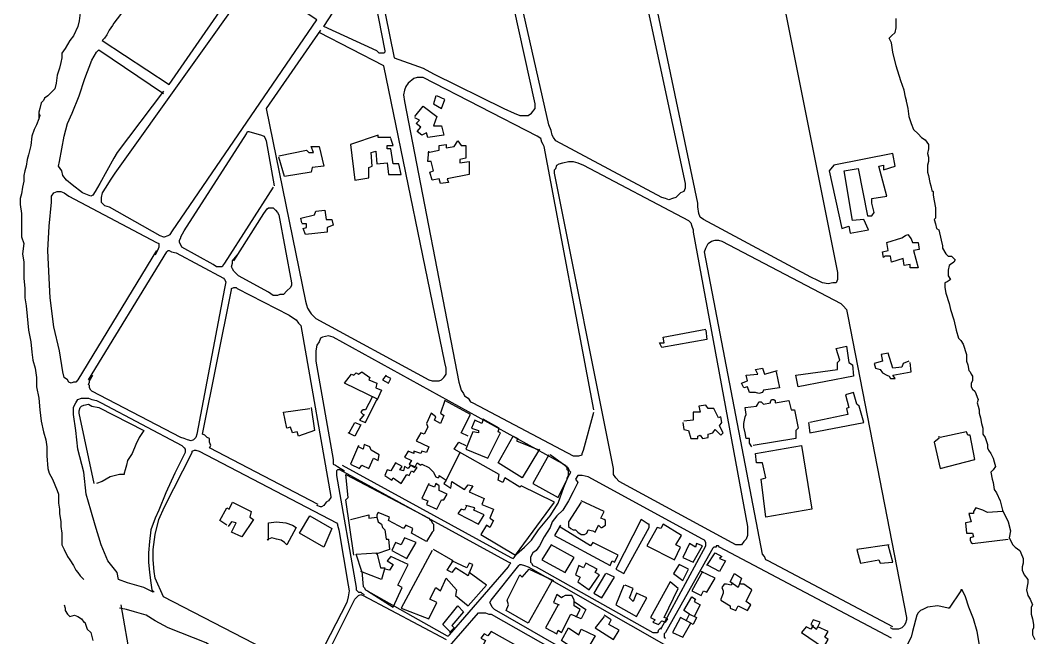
# Model space of a CAD drawing. Header units: metres. Extents: x 633203 to 636749, y 814888 to 818163.
# Drawn here: x 635604 to 636483, y 816904 to 817440 of the extents above; entities that cross this region are included whole.
import ezdxf

# ---------------------------------------------------------------- set-up
doc = ezdxf.new("R2010")
doc.units = ezdxf.units.M

msp = doc.modelspace()

# ---------------------------------------------------------------- linework, layer by layer
at = {"layer": '29', "color": 4}
for points in [[(635964, 817374), (635962, 817367), (635969, 817363), (635972, 817371), (635965, 817374)], [(635946, 817356), (635953, 817365), (635965, 817356), (635962, 817348), (635969, 817348), (635971, 817340), (635957, 817338), (635956, 817342), (635952, 817340), (635948, 817343), (635951, 817347), (635947, 817350), (635950, 817353), (635946, 817355)], [(635957, 817325), (635967, 817327), (635967, 817331), (635973, 817332), (635973, 817329), (635980, 817330), (635983, 817335), (635986, 817331), (635990, 817331), (635990, 817320), (635985, 817319), (635985, 817316), (635993, 817317), (635993, 817306), (635974, 817302), (635975, 817299), (635968, 817298), (635967, 817302), (635961, 817301), (635959, 817308), (635962, 817309), (635960, 817317), (635957, 817317), (635958, 817326)], [(635848, 817264), (635847, 817268), (635859, 817271), (635860, 817274), (635868, 817275), (635869, 817267), (635874, 817267), (635875, 817262), (635870, 817260), (635870, 817256), (635851, 817254), (635849, 817259), (635852, 817260), (635852, 817263), (635848, 817263)], [(636198, 817171), (636199, 817163), (636160, 817156), (636158, 817160), (636162, 817160), (636161, 817165), (636198, 817172)], [(636259, 817135), (636262, 817121), (636248, 817119), (636247, 817117), (636244, 817116), (636241, 817117), (636236, 817117), (636234, 817122), (636231, 817121), (636229, 817125), (636234, 817127), (636233, 817132), (636243, 817133), (636241, 817137), (636247, 817138), (636249, 817133), (636260, 817136)], [(636238, 817070), (636236, 817073), (636236, 817077), (636233, 817077), (636232, 817082), (636231, 817087), (636231, 817090), (636232, 817096), (636233, 817098), (636232, 817104), (636242, 817105), (636243, 817107), (636244, 817109), (636246, 817109), (636248, 817107), (636254, 817108), (636254, 817109), (636255, 817111), (636257, 817111), (636258, 817110), (636258, 817108), (636270, 817110), (636272, 817102), (636275, 817102), (636278, 817086), (636276, 817084), (636276, 817077), (636239, 817071)], [(636287, 817091), (636288, 817082), (636335, 817091), (636331, 817105), (636329, 817107), (636326, 817117), (636319, 817115), (636322, 817104), (636320, 817103), (636321, 817098), (636288, 817091)], [(636178, 817091), (636179, 817085), (636183, 817084), (636185, 817077), (636191, 817077), (636191, 817079), (636193, 817080), (636195, 817077), (636200, 817078), (636200, 817081), (636204, 817082), (636206, 817085), (636211, 817080), (636213, 817082), (636210, 817088), (636212, 817091), (636211, 817096), (636209, 817095), (636205, 817103), (636200, 817103), (636198, 817106), (636192, 817105), (636193, 817100), (636187, 817100), (636187, 817093), (636179, 817092)]]:
    msp.add_lwpolyline(points, dxfattribs=at)
for points in [[(636276, 817132), (636312, 817137), (636312, 817143), (636314, 817145), (636311, 817155), (636320, 817157), (636322, 817143), (636325, 817141), (636326, 817131), (636278, 817122)], [(636250, 817009), (636246, 817042), (636250, 817043), (636247, 817056), (636242, 817056), (636241, 817064), (636281, 817071), (636290, 817016)]]:
    msp.add_lwpolyline(points, close=True, dxfattribs=at)
at = {"layer": '5', "color": 7}
msp.add_line((635985, 817065), (635973, 817041), dxfattribs=at)
for points in [[(635921, 817132), (635918, 817128), (635923, 817125), (635925, 817129), (635921, 817131)], [(635909, 817113), (635903, 817102), (635902, 817102), (635901, 817102), (635900, 817101), (635899, 817100), (635900, 817099), (635901, 817098), (635902, 817098), (635898, 817093), (635903, 817091), (635913, 817111)], [(635992, 817079), (635986, 817082), (635994, 817098), (635972, 817110), (635968, 817099), (635971, 817097), (635968, 817090), (635963, 817093), (635964, 817096), (635960, 817099), (635956, 817090), (635957, 817087), (635954, 817081), (635951, 817082), (635947, 817075), (635958, 817070), (635956, 817065), (635952, 817066), (635951, 817064), (635945, 817066), (635945, 817064), (635940, 817066), (635937, 817061), (635943, 817058), (635941, 817055), (635946, 817052), (635948, 817056), (635951, 817054), (635952, 817055), (635958, 817052), (635960, 817050), (635962, 817048), (635963, 817046), (635964, 817044), (635966, 817043), (635967, 817044), (635967, 817045), (635973, 817041), (635971, 817038), (635977, 817034), (635978, 817040), (635989, 817033), (635992, 817037), (635996, 817036), (635993, 817031), (636006, 817025), (636004, 817020), (636014, 817016), (636011, 817008), (636014, 817006), (636011, 817000), (636008, 817002), (636003, 816994)], [(635889, 817082), (635894, 817091), (635899, 817089), (635894, 817079), (635888, 817082)], [(636054, 817068), (636039, 817043), (636018, 817056), (636031, 817079), (636035, 817077), (636034, 817075), (636054, 817067)], [(635897, 817071), (635890, 817055), (635898, 817051), (635900, 817054), (635906, 817051), (635910, 817060), (635914, 817058), (635915, 817063), (635908, 817067), (635907, 817070), (635902, 817072), (635901, 817068), (635897, 817070)], [(636003, 816994), (636033, 816976), (636067, 817022), (636038, 817036), (636037, 817035), (636024, 817043), (636022, 817039), (636018, 817041), (636019, 817046), (635980, 817068), (635984, 817074), (635990, 817071)], [(636062, 817063), (636048, 817038), (636070, 817026), (636078, 817042), (636078, 817043), (636079, 817045), (636079, 817047), (636079, 817048), (636079, 817049), (636078, 817050), (636078, 817052), (636078, 817053), (636077, 817053), (636063, 817063)], [(635893, 816976), (635886, 817024), (635888, 817026), (635886, 817046), (635958, 817008), (635959, 817007), (635960, 817006), (635961, 817004), (635962, 817003), (635962, 817000), (635962, 816997), (635961, 816996), (635956, 816988), (635943, 816995), (635944, 816999), (635938, 817002), (635936, 816999), (635923, 817006), (635924, 817009), (635914, 817013), (635913, 817011), (635913, 817009), (635914, 817005), (635917, 817003), (635918, 817000), (635920, 816998), (635921, 816990), (635923, 816990), (635924, 816981), (635912, 816977)], [(635958, 817038), (635952, 817025), (635957, 817023), (635956, 817020), (635965, 817016), (635969, 817024), (635971, 817024), (635974, 817029), (635967, 817032), (635967, 817036), (635964, 817038), (635963, 817035), (635958, 817037)], [(635991, 817019), (635989, 817015), (635986, 817016), (635983, 817012), (636001, 817003), (636006, 817011), (635997, 817015), (635998, 817017), (635990, 817019)], [(635890, 817007), (635906, 817011), (635906, 817008), (635913, 817009)], [(636072, 817002), (636067, 816993), (636115, 816967), (636117, 816971), (636119, 816970), (636122, 816976), (636100, 816987), (636098, 816984), (636071, 817001)], [(635961, 816980), (635934, 816930), (635958, 816921), (635965, 816935), (635959, 816938), (635964, 816948), (635968, 816945), (635973, 816956), (635982, 816946), (635981, 816941), (635992, 816932), (636008, 816950), (635993, 816961), (635992, 816958), (635981, 816965), (635978, 816961), (635974, 816963), (635979, 816971), (635962, 816981)], [(636199, 816967), (636206, 816978), (636212, 816975), (636210, 816973), (636215, 816971), (636210, 816962), (636200, 816967)], [(635900, 816962), (635901, 816949), (635902, 816948), (635903, 816946), (635905, 816945), (635927, 816931), (635935, 816948), (635931, 816950), (635940, 816968), (635925, 816975), (635922, 816971), (635927, 816968), (635924, 816963), (635920, 816964)], [(636065, 816954), (636044, 816917), (636025, 816928), (636027, 816933), (636026, 816937), (636037, 816959), (636039, 816957), (636045, 816964), (636066, 816954)], [(636195, 816962), (636186, 816945), (636194, 816941), (636196, 816945), (636199, 816944), (636206, 816956), (636194, 816962)], [(636111, 816960), (636101, 816943), (636108, 816939), (636119, 816957), (636112, 816960)], [(636127, 816950), (636120, 816933), (636138, 816923), (636147, 816939), (636138, 816943), (636135, 816936), (636132, 816939), (636135, 816947), (636128, 816950)], [(636084, 816936), (636094, 816929), (636090, 816921), (636085, 816923)], [(636184, 816925), (636179, 816928), (636186, 816940), (636189, 816938), (636188, 816936), (636193, 816933), (636188, 816923)], [(635977, 816909), (635970, 816916), (635983, 816932), (635988, 816927), (635978, 816915), (635980, 816913), (635976, 816909)], [(636110, 816923), (636102, 816913), (636118, 816903), (636123, 816911), (636114, 816916), (636116, 816920), (636110, 816924)], [(636181, 816919), (636184, 816925), (636190, 816922), (636187, 816916), (636185, 816917)], [(636290, 816915), (636294, 816912), (636295, 816914)]]:
    msp.add_lwpolyline(points, dxfattribs=at)
for points in [[(635929, 817056), (635925, 817049), (635922, 817050), (635920, 817045), (635926, 817041), (635927, 817043), (635934, 817038), (635939, 817046), (635941, 817045), (635943, 817049), (635945, 817048), (635948, 817052), (635942, 817054), (635940, 817051), (635937, 817053), (635936, 817049), (635933, 817050), (635935, 817053)], [(636142, 817007), (636120, 816964), (636127, 816960), (636149, 817000), (636149, 817001), (636149, 817003), (636148, 817003)], [(636064, 816985), (636056, 816972), (636076, 816961), (636084, 816974)], [(636184, 816986), (636178, 816974), (636187, 816970), (636195, 816984), (636190, 816986), (636189, 816983)], [(636088, 816967), (636085, 816959), (636089, 816957), (636087, 816953), (636097, 816946), (636106, 816959), (636102, 816961), (636104, 816964), (636094, 816969), (636092, 816965)], [(636175, 816968), (636170, 816960), (636178, 816954), (636183, 816964)], [(636167, 816953), (636150, 816922), (636154, 816920), (636152, 816918), (636157, 816916), (636160, 816919), (636163, 816918), (636165, 816921), (636162, 816922), (636174, 816947)], [(636219, 816953), (636223, 816960), (636229, 816956), (636226, 816948)], [(636176, 816922), (636169, 816909), (636178, 816905), (636185, 816917)], [(636291, 816920), (636289, 816916), (636291, 816915), (636289, 816912), (636285, 816914), (636281, 816909), (636300, 816896), (636304, 816903), (636301, 816905), (636304, 816910), (636295, 816914), (636297, 816918)], [(636012, 816910), (636009, 816906), (636006, 816908), (636003, 816904), (636007, 816902), (636004, 816896), (636032, 816879), (636039, 816895)], [(636092, 816889), (636073, 816902), (636079, 816913), (636088, 816907), (636090, 816912), (636102, 816906)]]:
    msp.add_lwpolyline(points, close=True, dxfattribs=at)
at = {"layer": '6', "color": 3}
for points in [[(635979, 817608), (635909, 817501), (635928, 817407), (635953, 817398), (635962, 817393), (636023, 817363), (636032, 817359), (636037, 817357), (636041, 817357), (636044, 817357), (636047, 817359), (636050, 817363), (636050, 817367), (635999, 817599), (635997, 817602), (635995, 817604), (635992, 817606), (635990, 817608), (635987, 817609), (635985, 817609), (635983, 817608)], [(636126, 817550), (636180, 817298), (636180, 817294), (636179, 817291), (636176, 817290), (636174, 817288), (636172, 817286), (636169, 817285), (636166, 817284), (636163, 817285), (636160, 817286), (636068, 817335), (636066, 817338), (636065, 817340), (636064, 817344), (636062, 817349), (636009, 817583)], [(636257, 817497), (636312, 817221), (636312, 817218), (636312, 817215), (636311, 817212), (636308, 817212), (636304, 817211), (636299, 817212), (636295, 817214), (636289, 817217), (636196, 817267), (636193, 817269), (636192, 817272), (636191, 817278), (636191, 817281), (636139, 817529)], [(635747, 817518), (635685, 817437), (635684, 817435), (635681, 817431), (635679, 817427), (635677, 817424), (635675, 817422), (635733, 817384), (635800, 817481), (635748, 817517)], [(635807, 817477), (635686, 817307), (635682, 817301), (635678, 817295), (635675, 817290), (635674, 817286), (635674, 817282), (635675, 817281), (635677, 817279), (635681, 817278), (635725, 817253), (635728, 817252), (635729, 817252), (635732, 817253), (635734, 817254), (635736, 817257), (635861, 817440), (635807, 817476)], [(635864, 817431), (635817, 817363), (635851, 817196), (635852, 817193), (635853, 817190), (635855, 817187), (635856, 817185), (635858, 817183), (635860, 817181), (635958, 817128), (635961, 817127), (635964, 817127), (635967, 817127), (635969, 817128), (635971, 817130), (635972, 817131), (635973, 817133), (635973, 817138), (635972, 817143), (635919, 817400), (635863, 817429)], [(635728, 817378), (635688, 817325), (635685, 817320), (635673, 817298), (635669, 817291), (635667, 817288), (635665, 817287), (635658, 817290), (635649, 817297), (635644, 817301), (635641, 817305), (635640, 817309), (635637, 817313), (635638, 817317), (635640, 817328), (635642, 817339), (635645, 817350), (635649, 817359), (635655, 817374), (635660, 817389), (635666, 817405), (635670, 817412), (635672, 817414), (635728, 817376)], [(636101, 817102), (636058, 817330), (636057, 817332), (636056, 817334), (636055, 817337), (636052, 817339), (635953, 817390), (635952, 817390), (635948, 817390), (635945, 817389), (635940, 817385), (635938, 817382), (635937, 817379), (635936, 817375), (635937, 817369), (635984, 817126), (635985, 817123), (635986, 817119), (635988, 817116), (635989, 817114), (635992, 817112), (635994, 817109), (635996, 817108), (636083, 817062), (636085, 817062), (636088, 817062), (636091, 817063), (636091, 817064), (636092, 817067), (636101, 817100)], [(635823, 817295), (635781, 817229), (635780, 817228), (635779, 817226), (635777, 817226), (635774, 817226), (635771, 817228), (635744, 817243), (635743, 817245), (635742, 817247), (635742, 817249), (635743, 817251), (635743, 817252), (635746, 817257), (635800, 817341), (635801, 817343), (635802, 817343), (635813, 817340), (635815, 817339), (635816, 817338), (635817, 817335), (635824, 817296)], [(636224, 816985), (636123, 817040), (636120, 817043), (636118, 817046), (636118, 817051), (636067, 817307), (636067, 817310), (636068, 817311), (636069, 817314), (636071, 817315), (636074, 817316), (636079, 817317), (636083, 817317), (636087, 817316), (636092, 817314), (636183, 817266), (636185, 817264), (636186, 817261), (636187, 817258), (636187, 817256), (636234, 817001), (636234, 816997), (636234, 816993), (636233, 816990), (636231, 816988), (636229, 816985), (636227, 816985), (636226, 816985), (636224, 816985), (636222, 816986)], [(635722, 817240), (635654, 817128), (635652, 817126), (635650, 817126), (635648, 817125), (635646, 817126), (635645, 817128), (635642, 817130), (635641, 817135), (635638, 817153), (635633, 817174), (635630, 817199), (635629, 817216), (635628, 817240), (635629, 817261), (635631, 817282), (635631, 817287), (635633, 817290), (635636, 817291), (635639, 817291), (635642, 817290), (635646, 817287), (635722, 817247), (635724, 817246), (635724, 817245), (635724, 817243), (635723, 817240), (635721, 817236)], [(635789, 817231), (635815, 817272), (635818, 817276), (635819, 817277), (635821, 817277), (635823, 817277), (635825, 817275), (635827, 817273), (635828, 817271), (635839, 817212), (635839, 817210), (635838, 817208), (635835, 817205), (635832, 817202), (635829, 817202), (635827, 817201), (635823, 817201), (635819, 817204), (635793, 817218), (635791, 817220), (635789, 817222), (635788, 817224), (635787, 817226), (635788, 817229), (635788, 817231), (635792, 817236)], [(636360, 816914), (636252, 816971), (636250, 816972), (636249, 816975), (636247, 816977), (636197, 817239), (636198, 817242), (636200, 817246), (636203, 817248), (636206, 817249), (636209, 817249), (636212, 817248), (636315, 817194), (636317, 817192), (636320, 817189), (636321, 817183), (636372, 816922), (636372, 816920), (636371, 816917), (636370, 816915), (636368, 816913), (636365, 816912), (636362, 816912), (636360, 816912), (636358, 816913)], [(635663, 817128), (635731, 817239), (635732, 817240), (635733, 817240), (635735, 817239), (635739, 817238), (635780, 817216), (635781, 817215), (635782, 817213), (635781, 817207), (635757, 817081), (635756, 817078), (635754, 817076), (635752, 817075), (635749, 817076), (635746, 817077), (635743, 817078), (635666, 817118), (635665, 817119), (635664, 817121), (635664, 817123), (635663, 817124), (635664, 817126), (635664, 817127), (635667, 817132)], [(635862, 817020), (635768, 817069), (635769, 817071), (635768, 817074), (635768, 817077), (635766, 817078), (635764, 817080), (635762, 817081), (635787, 817206), (635787, 817207), (635789, 817208), (635791, 817208), (635792, 817207), (635837, 817184), (635840, 817182), (635843, 817180), (635845, 817177), (635847, 817175), (635848, 817170), (635873, 817027), (635873, 817026), (635871, 817023), (635869, 817022), (635867, 817019), (635865, 817018), (635864, 817018), (635861, 817019)], [(635883, 817054), (636029, 816974), (636031, 816973), (636032, 816974), (636034, 816977), (636041, 816983), (636047, 816989), (636053, 816998), (636063, 817010), (636070, 817021), (636075, 817035), (636078, 817042), (636080, 817046), (636081, 817048), (636080, 817049), (636079, 817051), (636078, 817052), (636076, 817054), (635875, 817165), (635871, 817166), (635866, 817165), (635864, 817164), (635863, 817161), (635861, 817158), (635860, 817153), (635860, 817148), (635860, 817144), (635875, 817059), (635875, 817057), (635875, 817055), (635877, 817054), (635879, 817053), (635885, 817049)], [(635719, 816944), (635711, 816948), (635697, 816952), (635689, 816955), (635688, 816961), (635680, 816971), (635674, 816985), (635669, 817002), (635665, 817015), (635661, 817029), (635659, 817048), (635654, 817068), (635652, 817084), (635650, 817098), (635650, 817104), (635651, 817106), (635652, 817108), (635654, 817111), (635657, 817112), (635660, 817112), (635663, 817112), (635666, 817111), (635670, 817110), (635674, 817108), (635744, 817071), (635746, 817069), (635747, 817068), (635747, 817066), (635747, 817065), (635738, 817047), (635730, 817030), (635724, 817015), (635721, 817008), (635717, 816998), (635716, 816988), (635715, 816978), (635715, 816970), (635716, 816961), (635717, 816952), (635718, 816946), (635720, 816944)], [(635850, 816877), (635728, 816940), (635721, 816956), (635720, 816962), (635719, 816972), (635719, 816981), (635721, 816994), (635724, 817007), (635729, 817018), (635753, 817065), (635753, 817066), (635755, 817067), (635756, 817067), (635759, 817066), (635878, 817004), (635879, 817003), (635879, 817002), (635880, 816998), (635888, 816950), (635889, 816945), (635888, 816940), (635887, 816935), (635858, 816879)], [(635903, 816946), (635974, 816906), (635975, 816906), (635976, 816907), (636027, 816966), (636028, 816968), (636029, 816969), (636027, 816970), (635881, 817050), (635879, 817050), (635878, 817049), (635878, 817047), (635878, 817045), (635895, 816948), (635895, 816946), (635896, 816945), (635897, 816944), (635899, 816944), (635900, 816943), (635902, 816942)], [(636159, 816912), (636198, 816984), (636198, 816986), (636198, 816987), (636197, 816989), (636195, 816990), (636096, 817044), (636091, 817045), (636089, 817045), (636087, 817045), (636085, 817042), (636087, 817039), (636083, 817031), (636079, 817023), (636074, 817015), (636069, 817010), (636065, 817005), (636063, 817000), (636058, 816992), (636054, 816984), (636051, 816980), (636048, 816978), (636047, 816976), (636046, 816974), (636046, 816973), (636046, 816970), (636047, 816969), (636048, 816967), (636051, 816966), (636152, 816909), (636154, 816909), (636156, 816909), (636157, 816910), (636157, 816911), (636158, 816912), (636159, 816913)], [(636359, 816904), (636210, 816983), (636209, 816984), (636207, 816984), (636207, 816983), (636205, 816983), (636204, 816982), (636203, 816980), (636163, 816909), (636162, 816908), (636162, 816907), (636162, 816905), (636163, 816904)], [(636318, 816805), (636298, 816769), (636297, 816768), (636296, 816768), (636294, 816768), (636293, 816769), (636015, 816929), (636013, 816931), (636012, 816933), (636011, 816935), (636012, 816937), (636036, 816967), (636037, 816968), (636038, 816968), (636041, 816967), (636044, 816966), (636312, 816813), (636314, 816812), (636316, 816811), (636317, 816810), (636318, 816808), (636318, 816807), (636317, 816805), (636316, 816803)], [(636438, 816881), (636433, 816910), (636430, 816921), (636426, 816931), (636423, 816940), (636420, 816946), (636420, 816946), (636419, 816946), (636419, 816945), (636409, 816930), (636408, 816930), (636399, 816932), (636390, 816931), (636386, 816929), (636384, 816928), (636382, 816926), (636381, 816924), (636377, 816910), (636376, 816905), (636331, 816816)], [(635868, 816886), (635894, 816938), (635897, 816941), (635899, 816942), (635901, 816941), (635905, 816939)], [(635901, 816941), (635973, 816903)], [(635691, 816933), (635708, 816837), (635709, 816833), (635710, 816827), (635714, 816819), (635718, 816814), (635721, 816812), (635725, 816812), (635728, 816812), (635731, 816813), (635736, 816818), (635769, 816888), (635770, 816891), (635771, 816894), (635770, 816895), (635768, 816898), (635765, 816900), (635732, 816913), (635721, 816919), (635713, 816924), (635703, 816927), (635696, 816929), (635690, 816930)], [(635974, 816895), (636001, 816926), (636004, 816926), (636007, 816926), (636010, 816925), (636012, 816925), (636292, 816766)]]:
    msp.add_lwpolyline(points, dxfattribs=at)
msp.add_lwpolyline([(635867, 817434), (635900, 817485), (635901, 817486), (635903, 817486), (635905, 817485), (635906, 817484), (635920, 817413), (635920, 817412), (635919, 817411), (635917, 817411), (635915, 817411), (635913, 817413)], close=True, dxfattribs=at)
at = {"layer": '99', "color": 7}
for points in [[(635656, 817446), (635655, 817439), (635654, 817434), (635650, 817426), (635647, 817422), (635643, 817415), (635640, 817411), (635640, 817407), (635639, 817403), (635638, 817398), (635636, 817392), (635635, 817385), (635634, 817380), (635630, 817376), (635628, 817374), (635625, 817372), (635624, 817370), (635622, 817368), (635621, 817363), (635620, 817360), (635620, 817357), (635620, 817355)], [(636372, 817370), (636371, 817373), (636370, 817379), (636367, 817387), (636363, 817400), (636360, 817412), (636359, 817420), (636357, 817424), (636359, 817426), (636362, 817429), (636363, 817433), (636363, 817441)], [(636371, 817372), (636373, 817363), (636374, 817356), (636376, 817350), (636378, 817345), (636382, 817341), (636385, 817338), (636388, 817336), (636391, 817332), (636391, 817328), (636390, 817324), (636391, 817321), (636391, 817317), (636390, 817314), (636390, 817308), (636391, 817305), (636392, 817299), (636393, 817296), (636394, 817292), (636395, 817291), (636395, 817288), (636396, 817283), (636397, 817277), (636397, 817274), (636397, 817268), (636396, 817267), (636397, 817263), (636398, 817259), (636400, 817258), (636402, 817249), (636402, 817249), (636403, 817244), (636403, 817242), (636406, 817237), (636406, 817237), (636408, 817235), (636411, 817235), (636414, 817232), (636414, 817232), (636413, 817230), (636410, 817228), (636409, 817227), (636408, 817223), (636408, 817218), (636410, 817215), (636409, 817214), (636407, 817213), (636405, 817212), (636405, 817208), (636406, 817203), (636409, 817194), (636410, 817189), (636413, 817180), (636415, 817171), (636417, 817164), (636419, 817162), (636421, 817159), (636424, 817150), (636424, 817144), (636425, 817141), (636426, 817136), (636427, 817135), (636428, 817133), (636429, 817131), (636429, 817128), (636429, 817127), (636428, 817125), (636428, 817122), (636429, 817120), (636431, 817118), (636432, 817116), (636433, 817113), (636434, 817111), (636433, 817108), (636434, 817105), (636435, 817102), (636435, 817100), (636435, 817099), (636435, 817099), (636436, 817095), (636437, 817090), (636438, 817086), (636438, 817081), (636440, 817078), (636442, 817072), (636442, 817069), (636443, 817067), (636445, 817064), (636447, 817060), (636448, 817057), (636449, 817053), (636447, 817050), (636446, 817049), (636445, 817048), (636446, 817042), (636447, 817039), (636448, 817033), (636450, 817030), (636453, 817023), (636455, 817015), (636460, 817005), (636462, 816997), (636461, 816991), (636464, 816985), (636466, 816983), (636470, 816980), (636471, 816978), (636473, 816973), (636473, 816973), (636473, 816969), (636472, 816966), (636472, 816963), (636474, 816959), (636477, 816955), (636477, 816952), (636476, 816946), (636477, 816941), (636479, 816938), (636481, 816933), (636480, 816931), (636480, 816925), (636481, 816921), (636482, 816916), (636482, 816913), (636481, 816911), (636481, 816907), (636483, 816903)], [(635620, 817359), (635621, 817357), (635620, 817354), (635618, 817349), (635616, 817345), (635614, 817339), (635613, 817331), (635611, 817323), (635610, 817319), (635609, 817313), (635608, 817309), (635607, 817305), (635607, 817300), (635606, 817295), (635605, 817289), (635604, 817285), (635604, 817284), (635604, 817280), (635605, 817272), (635605, 817263), (635605, 817258), (635605, 817252), (635607, 817246), (635606, 817237), (635607, 817230), (635607, 817222), (635607, 817216), (635608, 817207), (635608, 817199), (635609, 817192), (635610, 817183), (635611, 817171), (635613, 817161), (635614, 817152), (635615, 817145), (635617, 817138), (635618, 817130), (635618, 817122), (635620, 817112), (635621, 817102), (635622, 817092), (635624, 817083), (635626, 817076), (635627, 817070), (635627, 817062), (635628, 817051), (635629, 817047), (635632, 817042), (635634, 817037), (635636, 817032), (635637, 817029), (635637, 817021), (635638, 817016), (635638, 817012), (635639, 817005), (635639, 817001), (635640, 816995), (635640, 816991), (635640, 816985), (635642, 816981), (635645, 816975), (635647, 816972), (635650, 816967), (635652, 816963), (635654, 816961), (635656, 816958), (635657, 816957), (635659, 816955)], [(635925, 817338), (635914, 817338), (635914, 817340), (635890, 817332), (635894, 817301), (635906, 817303), (635906, 817312), (635909, 817313), (635908, 817325), (635912, 817326), (635913, 817315), (635922, 817316), (635923, 817306), (635934, 817306), (635932, 817315), (635927, 817315), (635925, 817328), (635922, 817328), (635922, 817331), (635927, 817331), (635925, 817337)], [(635828, 817322), (635852, 817327), (635854, 817325), (635858, 817325), (635856, 817330), (635863, 817330), (635867, 817313), (635857, 817312), (635856, 817308), (635833, 817304), (635828, 817321)], [(636374, 817144), (636369, 817142), (636368, 817139), (636360, 817138), (636356, 817151), (636350, 817150), (636351, 817144), (636344, 817142), (636345, 817138), (636349, 817137), (636351, 817134), (636355, 817132), (636357, 817131), (636358, 817129), (636362, 817129), (636360, 817132), (636376, 817135), (636375, 817143)], [(635914, 817111), (635885, 817125), (635891, 817133), (635893, 817132), (635895, 817134), (635897, 817133), (635900, 817135), (635907, 817130), (635906, 817128), (635913, 817125), (635912, 817121), (635917, 817119), (635913, 817110)], [(635668, 817038), (635655, 817099), (635655, 817101), (635656, 817104), (635657, 817105), (635659, 817106), (635663, 817107), (635666, 817105), (635672, 817104), (635711, 817084), (635707, 817078), (635704, 817072), (635701, 817064), (635697, 817058), (635696, 817054), (635695, 817050), (635694, 817047), (635694, 817046), (635690, 817046), (635682, 817044), (635675, 817040), (635670, 817038)], [(635856, 817104), (635859, 817084), (635845, 817079), (635844, 817083), (635840, 817082), (635838, 817087), (635835, 817086), (635832, 817100), (635855, 817103)], [(636400, 817079), (636400, 817077), (636396, 817074), (636401, 817051), (636431, 817059), (636427, 817080), (636425, 817080), (636424, 817083), (636401, 817078)], [(635783, 817002), (635777, 817006), (635783, 817017), (635785, 817016), (635788, 817022), (635804, 817014), (635803, 817009), (635806, 817007), (635796, 816992), (635787, 816996), (635791, 817004), (635787, 817005), (635784, 817001)], [(636090, 817022), (636079, 817005), (636079, 817003), (636079, 817001), (636081, 816999), (636083, 816998), (636085, 816998), (636087, 816996), (636090, 816994), (636093, 816994), (636095, 816995), (636096, 816998), (636100, 816997), (636102, 816996), (636105, 817002), (636107, 817000), (636108, 817000), (636111, 817002), (636111, 817006), (636110, 817007), (636107, 817008), (636110, 817014), (636090, 817023)], [(636455, 817014), (636442, 817013), (636438, 817015), (636432, 817017), (636430, 817014), (636430, 817012), (636426, 817012), (636428, 817005), (636423, 817004), (636424, 816995), (636429, 816995), (636430, 816992), (636427, 816991), (636427, 816989), (636428, 816987), (636429, 816986), (636460, 816990)], [(635819, 816989), (635819, 817004), (635826, 817005), (635834, 817004), (635840, 817002), (635843, 817000), (635835, 816985), (635833, 816987), (635830, 816989), (635826, 816990), (635822, 816991), (635819, 816990), (635818, 816989)], [(635900, 816962), (635895, 816977), (635913, 816978), (635916, 816965), (635920, 816965), (635917, 816955), (635899, 816962)], [(636357, 816985), (636329, 816981), (636332, 816969), (636348, 816972), (636349, 816969), (636360, 816970), (636356, 816985)], [(635993, 816960), (635996, 816968), (635993, 816969), (635991, 816965), (635978, 816971)], [(636221, 816952), (636220, 816950), (636216, 816951), (636214, 816951), (636212, 816948), (636213, 816945), (636213, 816943), (636211, 816938), (636211, 816937), (636219, 816932), (636219, 816930), (636224, 816928), (636226, 816932), (636234, 816928), (636237, 816933), (636233, 816936), (636238, 816946), (636231, 816951), (636228, 816951)], [(636070, 816933), (636059, 816913), (636069, 816908), (636070, 816911), (636073, 816909), (636081, 816925), (636086, 816923), (636089, 816929), (636084, 816932), (636084, 816933), (636084, 816935), (636084, 816937), (636083, 816939), (636082, 816941), (636080, 816941), (636078, 816941), (636076, 816941), (636074, 816940), (636073, 816939), (636069, 816942), (636066, 816935), (636071, 816933)], [(635642, 816933), (635643, 816930), (635643, 816928), (635645, 816925), (635647, 816923), (635651, 816924), (635654, 816923), (635657, 816921), (635659, 816918), (635660, 816918), (635662, 816912), (635665, 816909), (635667, 816902)]]:
    msp.add_lwpolyline(points, dxfattribs=at)
for points in [[(636360, 817324), (636309, 817314), (636305, 817309), (636316, 817259), (636322, 817261), (636323, 817255), (636339, 817258), (636335, 817267), (636325, 817266), (636318, 817309), (636330, 817311), (636338, 817270), (636342, 817270), (636344, 817273), (636342, 817281), (636342, 817285), (636355, 817287), (636348, 817313), (636352, 817314), (636352, 817310), (636362, 817313)], [(636355, 817247), (636368, 817251), (636371, 817253), (636373, 817254), (636376, 817250), (636377, 817247), (636382, 817247), (636383, 817241), (636378, 817240), (636382, 817225), (636375, 817225), (636375, 817228), (636370, 817227), (636369, 817233), (636359, 817230), (636358, 817235), (636353, 817235), (636352, 817234), (636351, 817239), (636356, 817240)], [(635994, 817078), (635990, 817068), (636009, 817060), (636020, 817082), (636018, 817083), (636019, 817086), (636005, 817094), (636004, 817090), (635998, 817093), (635995, 817086), (636001, 817084), (636001, 817082), (635996, 817083)], [(635846, 816995), (635855, 817010), (635874, 816999), (635867, 816983)], [(636156, 817000), (636147, 816984), (636171, 816972), (636176, 816983), (636172, 816985), (636177, 816993), (636161, 817003), (636159, 816999)], [(635937, 816991), (635934, 816985), (635929, 816987), (635926, 816980), (635939, 816973), (635947, 816987)]]:
    msp.add_lwpolyline(points, close=True, dxfattribs=at)

doc.saveas('drawing.dxf')
